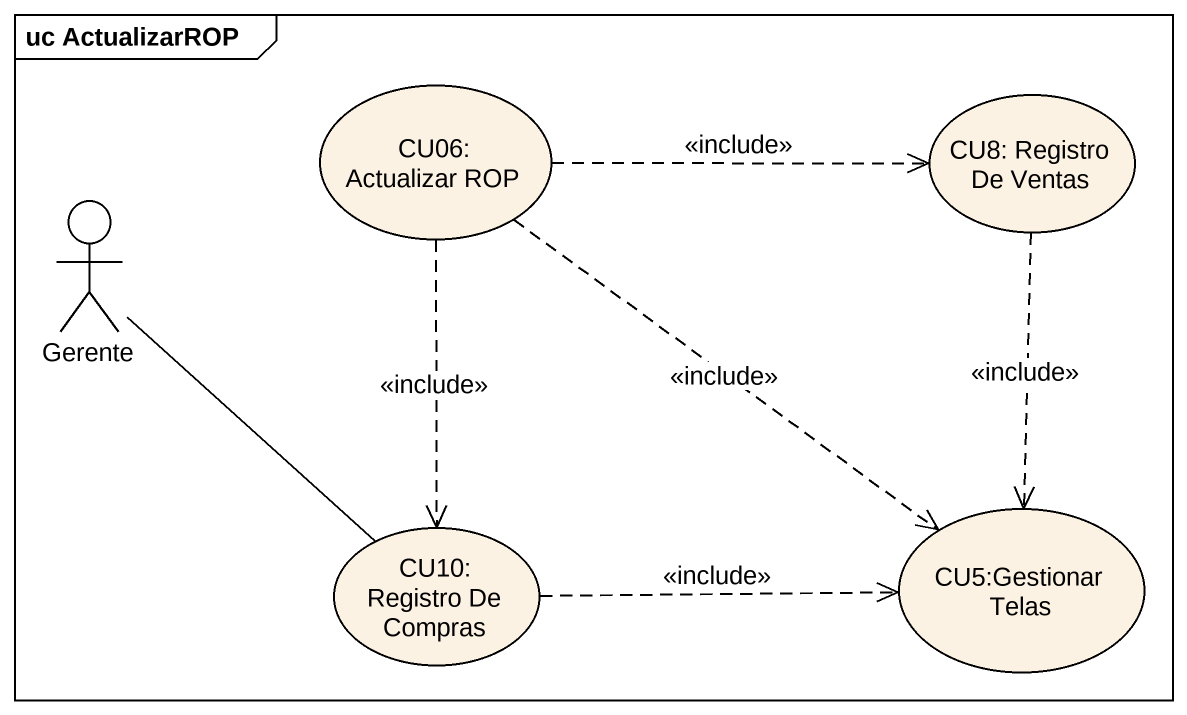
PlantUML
@startuml
mainframe uc ActualizarROP
usecase "CU06: Actualizar ROP" as CU06_Actualizar_ROP
usecase "CU8: Registro De Ventas" as CU8_Registro_De_Ventas
actor Gerente
usecase "CU10: Registro De Compras" as CU10_Registro_De_Compras
usecase "CU5:Gestionar Telas" as CU5_Gestionar_Telas
CU06_Actualizar_ROP .right.> CU8_Registro_De_Ventas : <<include>>
CU06_Actualizar_ROP ..> CU10_Registro_De_Compras : <<include>>
CU06_Actualizar_ROP ..> CU5_Gestionar_Telas : <<include>>
CU8_Registro_De_Ventas ..> CU5_Gestionar_Telas : <<include>>
Gerente -- CU10_Registro_De_Compras
CU10_Registro_De_Compras .right.> CU5_Gestionar_Telas : <<include>>
@enduml
